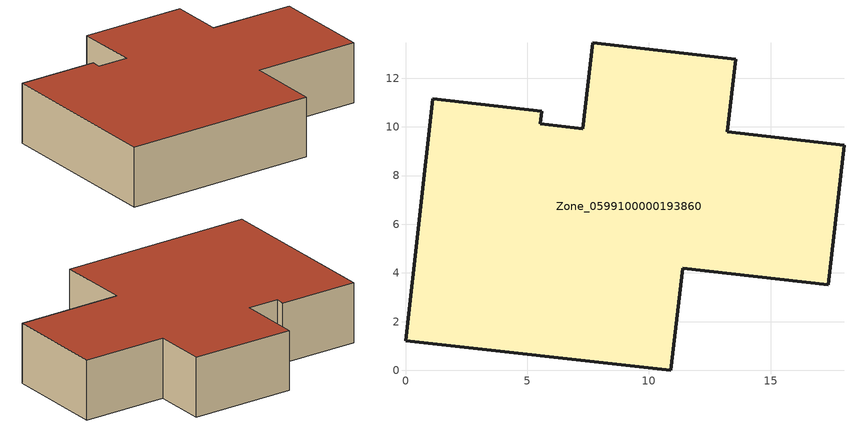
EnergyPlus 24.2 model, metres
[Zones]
Zone_0599100000193860
 floor ground (C_G): 0,1.21 1.12,11.16 5.59,10.65 5.53,10.13 7.29,9.93 7.69,13.46 13.57,12.79 13.23,9.8 18.02,9.25 17.37,3.52 11.39,4.19 10.91,0 z1.83
 wall outside (C_F): 17.37,3.52 18.02,9.25 13.23,9.8 13.57,12.79 7.69,13.46 7.29,9.93 5.53,10.13 5.59,10.65 1.12,11.16 0,1.21 10.91,0 11.39,4.19 17.37,3.52 z1.83:5.24
 roof outside (C_R): 0,1.21 10.91,0 11.39,4.19 17.37,3.52 18.02,9.25 13.23,9.8 13.57,12.79 7.69,13.46 7.29,9.93 5.53,10.13 5.59,10.65 1.12,11.16 z5.24
[BUILDING]
Pand.0599100000193860: North Axis=0; Terrain=City; Loads Convergence Tolerance Value=0.04; Temperature Convergence Tolerance Value=0.4; Solar Distribution=FullExterior; Maximum Number of Warmup Days=25; Minimum Number of Warmup Days=1
[Site:Location]
Rotterdam.The.Hague.AP_ZH_NLD Design_Conditions: Latitude=51.96; Longitude=4.45; Time Zone=1; Elevation=-4.5
[SITE:GROUNDTEMPERATURE:BUILDINGSURFACE]
18, 18, 18, 18, 18, 18, 18, 18, 18, 18, 18, 18
[MATERIAL] Thermal Absorptance=0.9; Solar Absorptance=0.7; Visible Absorptance=0.7
Name | Roughness | Thickness | Conductivity | Density | Specific Heat
G.D.1965-1974 | MediumSmooth | 0.15 | 0.882353 | 540 | 1210
F.D.1965-1974 | Rough | 0.3 | 0.697674 | 1920 | 840
R.D.1965-1974 | MediumRough | 0.2 | 0.232558 | 1500 | 1000
[CONSTRUCTION]
C_G: G.D.1965-1974
C_F: F.D.1965-1974
C_R: R.D.1965-1974
[ZONE]
Zone_0599100000193860: Type=1; Multiplier=1; Ceiling Height=Autocalculate; Volume=Autocalculate; Floor Area=autocalculate; Part of Total Floor Area=Yes
[ZONEINFILTRATION:DESIGNFLOWRATE]
Infil_Zone_0599100000193860: Zone or ZoneList or Space or SpaceList=Zone_0599100000193860; Schedule=AlwaysOn; Design Flow Rate Calculation Method=Flow/Area; Flow Rate per Floor Area=0.0042; Constant Term Coefficient=1; Temperature Term Coefficient=0; Velocity Term Coefficient=0; Velocity Squared Term Coefficient=0
[HVACTEMPLATE:ZONE:IDEALLOADSAIRSYSTEM]
Zone_0599100000193860: Maximum Heating Supply Air Temperature=50; Minimum Cooling Supply Air Temperature=13; Maximum Heating Supply Air Humidity Ratio=0.0156; Minimum Cooling Supply Air Humidity Ratio=0.0077; Heating Limit=NoLimit; Cooling Limit=NoLimit; Dehumidification Control Type=ConstantSensibleHeatRatio; Cooling Sensible Heat Ratio=0.7; Dehumidification Setpoint=60; Humidification Control Type=None; Humidification Setpoint=30; Outdoor Air Method=None; Outdoor Air Flow Rate per Person=0.00944; Outdoor Air Flow Rate per Zone Floor Area=0; Outdoor Air Flow Rate per Zone=0; Demand Controlled Ventilation Type=None; Outdoor Air Economizer Type=NoEconomizer; Heat Recovery Type=None; Sensible Heat Recovery Effectiveness=0.7; Latent Heat Recovery Effectiveness=0.65
[ZONECONTROL:THERMOSTAT]
ThermostatControl_Zone_0599100000193860: Zone or ZoneList=Zone_0599100000193860; Control Type Schedule=DualSetpointControlType; Control 1=Thermostat_Zone_0599100000193860; Temperature Difference Between Cutout And Setpoint=0
[THERMOSTATSETPOINT:DUALSETPOINT]
Thermostat_Zone_0599100000193860: Heating Setpoint Temperature Schedule=HeatingSetpoint_Zone_0599100000193860; Cooling Setpoint Temperature Schedule=CoolingSetpoint_Zone_0599100000193860
[SCHEDULE:COMPACT]
HeatingSetpoint_Zone_0599100000193860: Through: 12/31, For: AllDays, Until: 24:00, 21
CoolingSetpoint_Zone_0599100000193860: Through: 12/31, For: AllDays, Until: 24:00, 24
DualSetpointControlType: Through: 12/31, For: AllDays, Until: 24:00, 4
AlwaysOn: Through: 12/31, For: AllDays, Until: 24:00, 1
